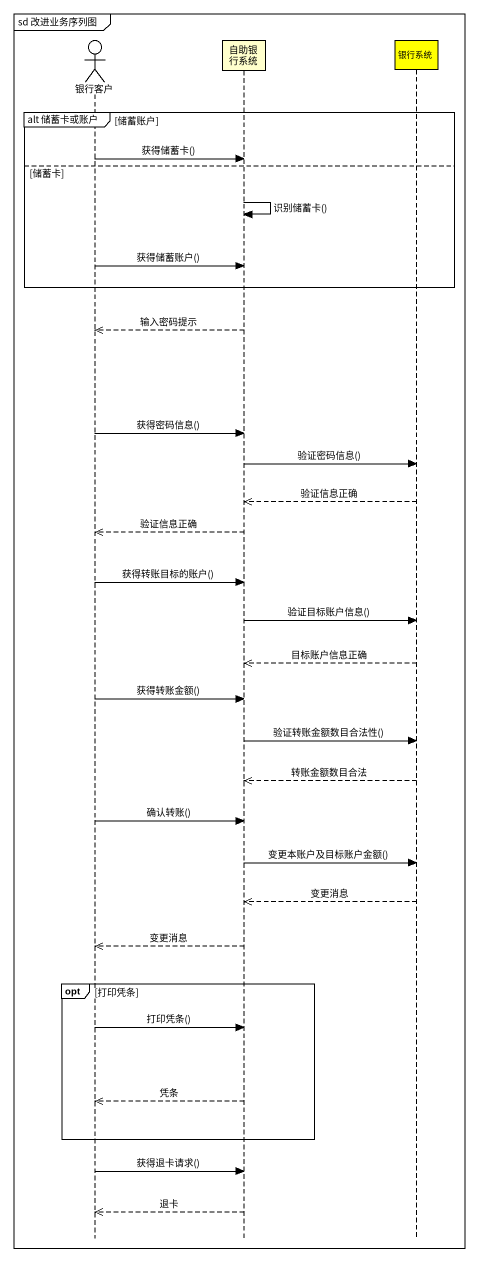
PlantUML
@startuml
mainframe sd 改进业务序列图
hide footbox
actor 银行客户
participant 自助银行系统
participant 银行系统 #FFFF00

group alt 储蓄卡或账户 [储蓄账户]
  银行客户 -> 自助银行系统 : 获得储蓄卡()
else 储蓄卡
  自助银行系统 -> 自助银行系统 : 识别储蓄卡()
  银行客户 -> 自助银行系统 : 获得储蓄账户()
end
自助银行系统 -->> 银行客户 : 输入密码提示
银行客户 -> 自助银行系统 : 获得密码信息()
自助银行系统 -> 银行系统 : 验证密码信息()
银行系统 -->> 自助银行系统 : 验证信息正确
自助银行系统 -->> 银行客户 : 验证信息正确
银行客户 -> 自助银行系统 : 获得转账目标的账户()
自助银行系统 -> 银行系统 : 验证目标账户信息()
银行系统 -->> 自助银行系统 : 目标账户信息正确
银行客户 -> 自助银行系统 : 获得转账金额()
自助银行系统 -> 银行系统 : 验证转账金额数目合法性()
银行系统 -->> 自助银行系统 : 转账金额数目合法
银行客户 -> 自助银行系统 : 确认转账()
自助银行系统 -> 银行系统 : 变更本账户及目标账户金额()
银行系统 -->> 自助银行系统 : 变更消息
自助银行系统 -->> 银行客户 : 变更消息
opt 打印凭条
  银行客户 -> 自助银行系统 : 打印凭条()
  自助银行系统 -->> 银行客户 : 凭条
end
银行客户 -> 自助银行系统 : 获得退卡请求()
自助银行系统 -->> 银行客户 : 退卡
@enduml
